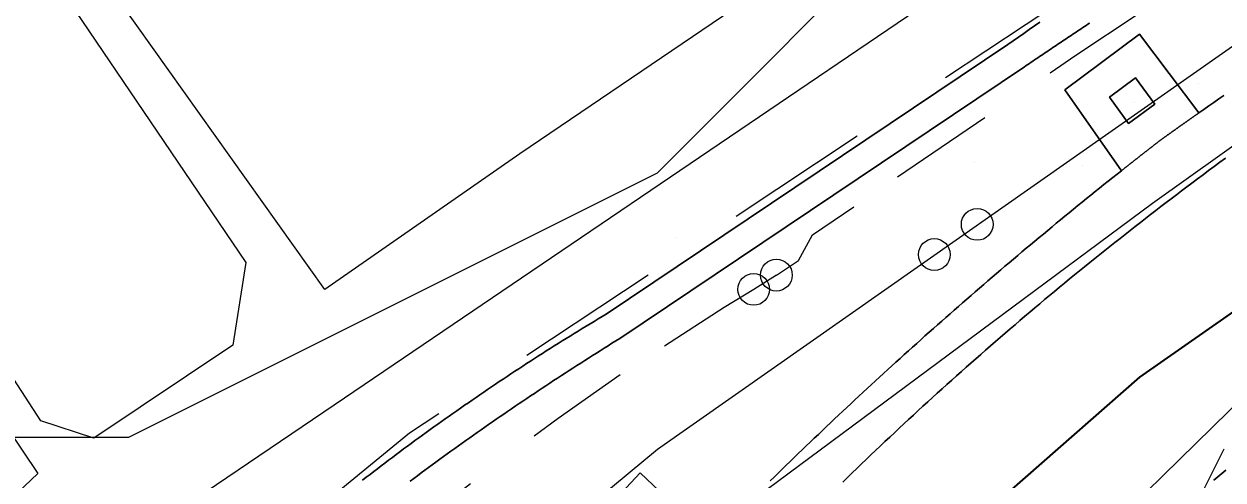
# Model space of a CAD drawing. Header units: metres. Extents: x 0 to 105485, y 0 to 425721.
# Drawn here: x 104805.52 to 104828.21, y 425331.7 to 425340.32 of the extents above; entities that cross this region are included whole.
import ezdxf
from ezdxf.enums import TextEntityAlignment as Align

# ---------------------------------------------------------------- set-up
doc = ezdxf.new("R2010")
doc.units = ezdxf.units.M
doc.header["$MEASUREMENT"] = 0
for name, pattern in [('KG-PERCEEL-SO', [19, 5.5, -4, 5.5, -4]), ('KL-LS-SO', [13, 4, -2, 4, -3]), ('KL-MS-SO', [13, 4, -2, 4, -3]), ('KL-WATER-SO', [9.5, 7, -2.5])]:
    doc.linetypes.add(name, pattern=pattern)
for name, color, linetype, lineweight in [('B-OI-KL-DATA_HULPSTUK-S', 90, 'Continuous', 18), ('B-OI-KL-DATA_MANTELBUIS-G', 90, 'Continuous', 18), ('B-OI-KL-ET_HULPSTUK-S', 10, 'Continuous', 18), ('B-OI-KL-ET_LS-G', 190, 'KL-LS-SO', 18), ('B-OI-KL-ET_MS-G', 130, 'KL-MS-SO', 18), ('B-OI-KL-WATER_TRANSPORTLEIDING-T', 170, 'KL-WATER-SO', 18), ('B-XX-GK-KADEMUUR-G', 150, 'Continuous', 18), ('B-XX-GR-BOOM-G', 90, 'Continuous', 13), ('B-XX-IE-MEUBILAIR-G', 7, 'Continuous', 18), ('B-XX-IE-MEUBILAIR_WATERWEGMEUBILAIR-G', 150, 'Continuous', 18), ('B-XX-KG-GRENS_PERCEEL-G', 150, 'KG-PERCEEL-SO', 18), ('B-XX-KW-KUNSTWERK_STEIGER-G', 170, 'Continuous', 18), ('B-XX-OG-GRENS-G', 7, 'Continuous', 18), ('B-XX-OG-WATER_HAVEN-G', 170, 'Continuous', 18), ('B-XX-VH-GESLOTENVERHARDING-G', 10, 'Continuous', 18), ('B-XX-VH-ONVERHARD_ZAND-G', 210, 'Continuous', 18), ('B-XX-VH-OPENVERHARDING_SIERBESTRATING-G', 90, 'Continuous', 18), ('B-XX-VH-OPENVERHARDING_STRAATBAKSTEEN-G', 90, 'Continuous', 18)]:
    doc.layers.add(name, color=color, linetype=linetype, lineweight=lineweight)
doc.layers.add('GIS-WEGVAKKEN', color=2, linetype='Continuous')

msp = doc.modelspace()

# ---------------------------------------------------------------- linework, layer by layer
at = {"layer": 'B-OI-KL-DATA_HULPSTUK-S'}
for centre in [(104823.56, 425336.53), (104822.75, 425335.96)]:
    msp.add_circle(centre, 0.3, dxfattribs=at)
at = {"layer": 'B-OI-KL-DATA_MANTELBUIS-G', "ltscale": 0.5, "flags": 128}
for points in [[(104799.24, 425314.63), (104804.63, 425319.9), (104805.54, 425320.8), (104806.81, 425322.05), (104826.88, 425336.93), (104833.47, 425341.63), (104860.36, 425356.88), (104879.85, 425367.68), (104886.06, 425371.12), (104886.73, 425371.56), (104887.37, 425372.04), (104887.96, 425372.58), (104888.51, 425373.16), (104889.01, 425373.79), (104889.46, 425374.45), (104889.97, 425375), (104890.45, 425375.52)], [(104812.76, 425301.85), (104815.59, 425308.8), (104822.61, 425326.1), (104823.15, 425327.13), (104823.76, 425328.12), (104824.45, 425329.06), (104825.2, 425329.94), (104828.64, 425333.31), (104829.36, 425333.83), (104831.12, 425334.98), (104840.75, 425340.34), (104852.76, 425346.92), (104881.06, 425362.51), (104882.32, 425363.22), (104895.92, 425373.18)], [(104796.14, 425280.85), (104796.57, 425282.69), (104798.8, 425292.26), (104799.43, 425295.02), (104802.71, 425309.53), (104803.06, 425311.02), (104803.96, 425314.87), (104805.54, 425320.8), (104806.07, 425322.8), (104817.51, 425332.28), (104829.68, 425340.81)]]:
    msp.add_lwpolyline(points, dxfattribs=at)
at = {"layer": 'B-OI-KL-ET_HULPSTUK-S'}
for centre in [(104819.76, 425335.57), (104819.33, 425335.3)]:
    msp.add_circle(centre, 0.3, dxfattribs=at)
at = {"layer": 'B-OI-KL-ET_LS-G', "ltscale": 0.5, "flags": 128}
for points in [[(104819.76, 425335.57), (104820.18, 425335.85), (104820.44, 425336.33), (104825.43, 425339.73), (104827.73, 425341.25), (104830.06, 425342.71), (104832.43, 425344.11), (104834.84, 425345.44), (104834.98, 425345.54), (104835.14, 425345.59), (104835.3, 425345.58), (104835.42, 425345.52), (104835.66, 425345.32), (104835.75, 425345.26), (104835.85, 425345.23), (104835.96, 425345.24), (104836.06, 425345.27), (104836.15, 425345.34), (104836.21, 425345.43), (104836.25, 425345.53), (104836.25, 425345.64), (104836.19, 425346.05), (104836.22, 425346.12), (104836.27, 425346.19), (104836.34, 425346.25), (104836.43, 425346.29), (104844.49, 425350.62), (104864.77, 425361.82), (104865.21, 425361.18)], [(104819.76, 425335.57), (104819.33, 425335.3)], [(104819.33, 425335.3), (104818.77, 425334.96), (104816.85, 425333.72), (104815.63, 425332.86), (104814.47, 425332.01), (104813.33, 425331.13), (104811.22, 425329.46), (104811.14, 425329.35), (104811.1, 425329.21), (104811.11, 425329.07), (104811.16, 425328.94), (104811.72, 425328.19), (104811.08, 425328.43), (104810.76, 425328.79), (104810.44, 425329.16), (104810.36, 425329.22), (104810.26, 425329.23), (104810.15, 425329.19), (104810.07, 425329.12), (104804.52, 425324.35), (104800.8, 425320.71), (104799.71, 425321.67)]]:
    msp.add_lwpolyline(points, dxfattribs=at)
at = {"layer": 'B-OI-KL-ET_MS-G', "ltscale": 0.5, "flags": 128}
msp.add_lwpolyline([(104816.85, 425306.72), (104818.59, 425311.04), (104820.37, 425315.34), (104822.19, 425319.63), (104824.04, 425323.9), (104828.98, 425333.78)], dxfattribs=at)
at = {"layer": 'B-XX-GK-KADEMUUR-G', "ltscale": 0.5}
for points in [[(104824.746, 425340.352), (104824.644, 425340.282), (104824.543, 425340.212), (104824.442, 425340.141), (104824.342, 425340.071), (104824.241, 425340.001), (104824.14, 425339.93), (104824.14, 425339.93), (104816.536, 425334.833), (104816.536, 425334.833), (104816.46, 425334.788), (104816.384, 425334.742), (104816.308, 425334.696), (104816.232, 425334.651), (104816.157, 425334.605), (104816.081, 425334.559), (104816.006, 425334.512), (104815.93, 425334.466), (104815.855, 425334.419), (104815.78, 425334.373), (104815.705, 425334.326), (104815.629, 425334.279), (104815.554, 425334.232), (104815.48, 425334.185), (104815.405, 425334.137), (104815.33, 425334.09), (104815.256, 425334.042), (104815.181, 425333.994), (104815.107, 425333.946), (104815.032, 425333.898), (104814.958, 425333.85), (104814.884, 425333.801), (104814.81, 425333.753), (104814.736, 425333.704), (104814.662, 425333.655), (104814.588, 425333.606), (104814.515, 425333.557), (104814.441, 425333.508), (104814.368, 425333.458), (104814.294, 425333.409), (104814.221, 425333.359), (104814.148, 425333.309), (104814.075, 425333.259), (104814.002, 425333.209), (104813.929, 425333.159), (104813.856, 425333.109), (104813.783, 425333.058), (104813.711, 425333.007), (104813.638, 425332.957), (104813.566, 425332.906), (104813.493, 425332.855), (104813.421, 425332.803), (104813.349, 425332.752), (104813.277, 425332.701), (104813.205, 425332.649), (104813.133, 425332.597), (104813.062, 425332.545), (104812.99, 425332.493), (104812.918, 425332.441), (104812.847, 425332.389), (104812.776, 425332.336), (104812.704, 425332.284), (104812.633, 425332.231), (104812.562, 425332.178), (104812.491, 425332.125), (104812.421, 425332.072), (104812.35, 425332.018), (104812.279, 425331.965), (104812.209, 425331.911), (104812.138, 425331.858), (104812.068, 425331.804), (104811.998, 425331.75), (104811.928, 425331.696)], [(104812.825, 425331.674), (104812.895, 425331.726), (104812.965, 425331.778), (104813.035, 425331.83), (104813.106, 425331.882), (104813.176, 425331.933), (104813.247, 425331.985), (104813.317, 425332.036), (104813.388, 425332.088), (104813.458, 425332.139), (104813.529, 425332.19), (104813.6, 425332.241), (104813.671, 425332.292), (104813.742, 425332.343), (104813.813, 425332.394), (104813.884, 425332.444), (104813.956, 425332.495), (104814.027, 425332.545), (104814.099, 425332.595), (104814.17, 425332.646), (104814.242, 425332.696), (104814.313, 425332.746), (104814.385, 425332.795), (104814.457, 425332.845), (104814.529, 425332.895), (104814.601, 425332.944), (104814.673, 425332.993), (104814.745, 425333.043), (104814.817, 425333.092), (104814.89, 425333.141), (104814.962, 425333.189), (104815.035, 425333.238), (104815.107, 425333.287), (104815.18, 425333.335), (104815.252, 425333.384), (104815.325, 425333.432), (104815.398, 425333.48), (104815.471, 425333.528), (104815.544, 425333.576), (104815.617, 425333.624), (104815.69, 425333.672), (104815.764, 425333.719), (104815.837, 425333.767), (104815.91, 425333.814), (104815.984, 425333.861), (104816.057, 425333.908), (104816.131, 425333.955), (104816.205, 425334.002), (104816.278, 425334.049), (104816.352, 425334.096), (104816.426, 425334.142), (104816.5, 425334.189), (104816.574, 425334.235), (104816.648, 425334.281), (104816.723, 425334.327), (104816.797, 425334.373), (104816.797, 425334.373), (104824.456, 425339.51), (104824.456, 425339.51), (104824.487, 425339.531), (104824.519, 425339.553), (104824.55, 425339.574), (104824.582, 425339.595), (104824.613, 425339.617), (104824.644, 425339.638), (104824.676, 425339.659), (104824.707, 425339.681), (104824.739, 425339.702), (104824.77, 425339.723), (104824.802, 425339.744), (104824.833, 425339.766), (104824.865, 425339.787), (104824.896, 425339.808), (104824.928, 425339.829), (104824.959, 425339.85), (104824.991, 425339.872), (104825.022, 425339.893), (104825.054, 425339.914), (104825.085, 425339.935), (104825.117, 425339.956), (104825.148, 425339.977), (104825.18, 425339.999), (104825.211, 425340.02), (104825.243, 425340.041), (104825.274, 425340.062), (104825.306, 425340.083), (104825.337, 425340.104), (104825.369, 425340.125), (104825.401, 425340.146), (104825.432, 425340.167), (104825.464, 425340.188), (104825.495, 425340.209), (104825.527, 425340.23), (104825.559, 425340.251), (104825.59, 425340.272), (104825.622, 425340.293), (104825.654, 425340.314), (104825.685, 425340.335)]]:
    msp.add_lwpolyline(points, dxfattribs=at)
at = {"layer": 'B-XX-GR-BOOM-G', "color": 0, "true_color": 0x604a38}
msp.add_polyline3d([(104826.534, 425338.832, 2.735), (104826.534, 425338.832, 5.535)], dxfattribs=at)
at = {"layer": 'B-XX-IE-MEUBILAIR-G', "color": 0, "true_color": 0x604a38}
for points in [[(104827.757, 425339.2, 2.73), (104827.757, 425339.2, 5.73)], [(104823.514, 425337.707, 2.739), (104823.514, 425337.707, 4.239)], [(104825.545, 425337.641, 2.74), (104825.545, 425337.641, 5.74)], [(104821.894, 425335.432, 2.774), (104821.894, 425335.432, 5.774)]]:
    msp.add_polyline3d(points, dxfattribs=at)
at = {"layer": 'B-XX-IE-MEUBILAIR_WATERWEGMEUBILAIR-G', "color": 0, "true_color": 0x604a38}
msp.add_polyline3d([(104817.848, 425336.273, 2.743), (104817.848, 425336.273, 4.243)], dxfattribs=at)
at = {"layer": 'B-XX-KG-GRENS_PERCEEL-G', "ltscale": 0.5, "flags": 128}
msp.add_lwpolyline([(104800.173, 425322.245), (104812.813, 425332.586), (104829.721, 425343.786), (104866.88, 425363.631), (104886.387, 425374.096), (104910.596, 425401.24)], dxfattribs=at)
at = {"layer": 'B-XX-KW-KUNSTWERK_STEIGER-G', "ltscale": 0.5}
for points in [[(104825.259, 425344.879), (104814.903, 425337.865), (104811.21, 425335.3), (104807.059, 425341.126)], [(104806.363, 425340.754), (104809.716, 425335.807), (104809.473, 425334.248), (104806.843, 425332.491), (104805.84, 425332.814), (104803.056, 425337.095), (104802.549, 425336.614), (104805.778, 425331.817), (104803.509, 425329.67), (104801.788, 425329.729), (104796.224, 425335.768), (104795.619, 425336.142), (104795.297, 425335.876), (104795.65, 425335.127), (104801.965, 425328.207), (104798.753, 425325.166), (104800.337, 425323.388), (104804.234, 425327.005), (104806.688, 425329.346), (104806.33, 425329.694), (104811.39, 425333.121), (104826.357, 425343.258)]]:
    msp.add_lwpolyline(points, dxfattribs=at)
at = {"layer": 'B-XX-OG-GRENS-G'}
msp.add_polyline3d([(104887.5, 425427.5, 1.567), (104892.5, 425417.5, 1.162), (104897.5, 425412.5, 1.317), (104902.5, 425407.5, 0.997), (104902.5, 425397.5, 2.066), (104897.5, 425392.5, 1.45), (104887.5, 425382.5, 2.342), (104877.5, 425372.5, 2.399), (104872.5, 425372.5, 2.411), (104867.5, 425367.5, 2.396), (104857.5, 425362.5, 2.473), (104847.5, 425357.5, 2.528), (104837.5, 425352.5, 2.596), (104832.5, 425347.5, 2.651), (104822.5, 425342.5, 2.668), (104817.5, 425337.5, 2.711), (104807.5, 425332.5, 2.715), (104792.5, 425332.5, 2.764)], dxfattribs=at)
at = {"layer": 'B-XX-OG-WATER_HAVEN-G', "ltscale": 0.5}
msp.add_lwpolyline([(104811.928, 425331.696), (104811.998, 425331.75), (104812.068, 425331.804), (104812.138, 425331.858), (104812.209, 425331.911), (104812.279, 425331.965), (104812.35, 425332.018), (104812.421, 425332.072), (104812.491, 425332.125), (104812.562, 425332.178), (104812.633, 425332.231), (104812.704, 425332.284), (104812.776, 425332.336), (104812.847, 425332.389), (104812.918, 425332.441), (104812.99, 425332.493), (104813.062, 425332.545), (104813.133, 425332.597), (104813.205, 425332.649), (104813.277, 425332.701), (104813.349, 425332.752), (104813.421, 425332.803), (104813.493, 425332.855), (104813.566, 425332.906), (104813.638, 425332.957), (104813.711, 425333.007), (104813.783, 425333.058), (104813.856, 425333.109), (104813.929, 425333.159), (104814.002, 425333.209), (104814.075, 425333.259), (104814.148, 425333.309), (104814.221, 425333.359), (104814.294, 425333.409), (104814.368, 425333.458), (104814.441, 425333.508), (104814.515, 425333.557), (104814.588, 425333.606), (104814.662, 425333.655), (104814.736, 425333.704), (104814.81, 425333.753), (104814.884, 425333.801), (104814.958, 425333.85), (104815.032, 425333.898), (104815.107, 425333.946), (104815.181, 425333.994), (104815.256, 425334.042), (104815.33, 425334.09), (104815.405, 425334.137), (104815.48, 425334.185), (104815.554, 425334.232), (104815.629, 425334.279), (104815.705, 425334.326), (104815.78, 425334.373), (104815.855, 425334.419), (104815.93, 425334.466), (104816.006, 425334.512), (104816.081, 425334.559), (104816.157, 425334.605), (104816.232, 425334.651), (104816.308, 425334.696), (104816.384, 425334.742), (104816.46, 425334.788), (104816.536, 425334.833), (104816.536, 425334.833), (104824.14, 425339.93), (104824.14, 425339.93), (104824.241, 425340.001), (104824.342, 425340.071), (104824.442, 425340.141), (104824.543, 425340.212), (104824.644, 425340.282), (104824.746, 425340.352)], dxfattribs=at)
at = {"layer": 'B-XX-VH-GESLOTENVERHARDING-G', "ltscale": 0.5}
for points in [[(104826.29, 425337.545), (104826.297, 425337.551), (104826.305, 425337.557), (104826.312, 425337.563), (104826.32, 425337.568), (104826.327, 425337.574), (104826.334, 425337.58), (104826.342, 425337.586), (104826.349, 425337.592), (104826.356, 425337.598), (104826.364, 425337.603), (104826.371, 425337.609), (104826.379, 425337.615), (104826.386, 425337.621), (104826.393, 425337.627), (104826.401, 425337.632), (104826.408, 425337.638), (104826.416, 425337.644), (104826.423, 425337.65), (104826.43, 425337.656), (104826.438, 425337.662), (104826.445, 425337.667), (104826.453, 425337.673), (104826.46, 425337.679), (104826.467, 425337.685), (104826.475, 425337.691), (104826.482, 425337.696), (104826.49, 425337.702), (104826.497, 425337.708), (104826.504, 425337.714), (104826.512, 425337.72), (104826.519, 425337.726), (104826.527, 425337.731), (104826.534, 425337.737), (104826.541, 425337.743), (104826.549, 425337.749), (104826.556, 425337.755), (104826.564, 425337.76), (104826.571, 425337.766), (104826.578, 425337.772), (104826.586, 425337.778), (104826.593, 425337.784), (104826.601, 425337.789), (104826.608, 425337.795), (104826.615, 425337.801), (104826.623, 425337.807), (104826.63, 425337.813), (104826.638, 425337.818), (104826.645, 425337.824), (104826.653, 425337.83), (104826.66, 425337.836), (104826.667, 425337.842), (104826.675, 425337.847), (104826.682, 425337.853), (104826.69, 425337.859), (104826.697, 425337.865), (104826.704, 425337.871), (104826.712, 425337.876), (104826.719, 425337.882), (104826.727, 425337.888), (104826.734, 425337.894), (104826.742, 425337.9), (104826.749, 425337.905), (104826.756, 425337.911), (104826.764, 425337.917), (104826.771, 425337.923), (104826.779, 425337.929), (104826.786, 425337.934), (104826.794, 425337.94), (104826.801, 425337.946), (104826.808, 425337.952), (104826.816, 425337.957), (104826.823, 425337.963), (104826.831, 425337.969), (104826.838, 425337.975), (104826.846, 425337.981), (104826.853, 425337.986), (104826.86, 425337.992), (104826.868, 425337.998), (104826.875, 425338.004), (104826.883, 425338.009), (104826.89, 425338.015), (104826.898, 425338.021), (104826.905, 425338.027), (104826.912, 425338.033), (104826.92, 425338.038), (104826.927, 425338.044), (104826.935, 425338.05), (104826.942, 425338.056), (104826.95, 425338.061), (104826.957, 425338.067), (104826.964, 425338.073), (104826.972, 425338.079), (104826.979, 425338.084), (104826.987, 425338.09), (104826.994, 425338.096), (104827.002, 425338.102), (104827.009, 425338.107), (104827.017, 425338.113), (104827.024, 425338.119), (104827.024, 425338.119), (104827.031, 425338.124), (104827.039, 425338.13), (104827.046, 425338.135), (104827.054, 425338.14), (104827.061, 425338.145), (104827.068, 425338.151), (104827.076, 425338.156), (104827.083, 425338.161), (104827.09, 425338.167), (104827.098, 425338.172), (104827.105, 425338.177), (104827.113, 425338.183), (104827.12, 425338.188), (104827.127, 425338.193), (104827.135, 425338.198), (104827.142, 425338.204), (104827.15, 425338.209), (104827.157, 425338.214), (104827.164, 425338.22), (104827.172, 425338.225), (104827.179, 425338.23), (104827.187, 425338.235), (104827.194, 425338.241), (104827.201, 425338.246), (104827.209, 425338.251), (104827.216, 425338.256), (104827.224, 425338.262), (104827.231, 425338.267), (104827.238, 425338.272), (104827.246, 425338.278), (104827.253, 425338.283), (104827.261, 425338.288), (104827.268, 425338.293), (104827.275, 425338.299), (104827.283, 425338.304), (104827.29, 425338.309), (104827.298, 425338.314), (104827.305, 425338.32), (104827.312, 425338.325), (104827.32, 425338.33), (104827.327, 425338.335), (104827.335, 425338.341), (104827.342, 425338.346), (104827.349, 425338.351), (104827.357, 425338.356), (104827.364, 425338.362), (104827.372, 425338.367), (104827.379, 425338.372), (104827.386, 425338.378), (104827.394, 425338.383), (104827.401, 425338.388), (104827.409, 425338.393), (104827.416, 425338.399), (104827.424, 425338.404), (104827.431, 425338.409), (104827.438, 425338.414), (104827.446, 425338.42), (104827.453, 425338.425), (104827.461, 425338.43), (104827.468, 425338.435), (104827.476, 425338.44), (104827.483, 425338.446), (104827.49, 425338.451), (104827.498, 425338.456), (104827.505, 425338.461), (104827.513, 425338.467), (104827.52, 425338.472), (104827.527, 425338.477), (104827.535, 425338.482), (104827.542, 425338.488), (104827.55, 425338.493), (104827.557, 425338.498), (104827.565, 425338.503), (104827.572, 425338.509), (104827.579, 425338.514), (104827.587, 425338.519), (104827.594, 425338.524), (104827.602, 425338.529), (104827.609, 425338.535), (104827.617, 425338.54), (104827.624, 425338.545), (104827.632, 425338.55), (104827.639, 425338.556), (104827.646, 425338.561), (104827.654, 425338.566), (104827.661, 425338.571), (104827.669, 425338.576), (104827.676, 425338.582), (104827.684, 425338.587), (104827.691, 425338.592), (104827.698, 425338.597), (104827.706, 425338.603), (104827.713, 425338.608), (104827.721, 425338.613), (104827.728, 425338.618), (104827.736, 425338.623), (104827.743, 425338.629), (104827.751, 425338.634), (104827.758, 425338.639), (104827.758, 425338.639), (104826.634, 425340.127), (104825.22, 425339.076)], [(104826.922, 425338.801), (104826.427, 425338.438), (104826.066, 425338.933), (104826.557, 425339.298)]]:
    msp.add_lwpolyline(points, close=True, dxfattribs=at)
msp.add_lwpolyline([(104818.524, 425330.559), (104817.184, 425331.833), (104815.935, 425330.498)], dxfattribs=at)
at = {"layer": 'B-XX-VH-ONVERHARD_ZAND-G', "ltscale": 0.5}
msp.add_lwpolyline([(104826.922, 425338.801), (104826.557, 425339.298), (104826.066, 425338.933), (104826.427, 425338.438)], close=True, dxfattribs=at)
at = {"layer": 'B-XX-VH-OPENVERHARDING_SIERBESTRATING-G', "ltscale": 0.5}
for points in [[(104828.26, 425337.782), (104828.154, 425337.704), (104828.047, 425337.625), (104827.941, 425337.547), (104827.835, 425337.468), (104827.73, 425337.389), (104827.624, 425337.31), (104827.624, 425337.31), (104827.526, 425337.237), (104827.428, 425337.163), (104827.33, 425337.089), (104827.233, 425337.015), (104827.135, 425336.941), (104827.038, 425336.867), (104826.941, 425336.792), (104826.843, 425336.717), (104826.746, 425336.643), (104826.65, 425336.567), (104826.553, 425336.492), (104826.456, 425336.417), (104826.36, 425336.341), (104826.264, 425336.265), (104826.168, 425336.189), (104826.072, 425336.113), (104825.976, 425336.037), (104825.88, 425335.961), (104825.785, 425335.884), (104825.689, 425335.807), (104825.594, 425335.73), (104825.499, 425335.653), (104825.404, 425335.575), (104825.309, 425335.498), (104825.214, 425335.42), (104825.12, 425335.342), (104825.026, 425335.264), (104824.931, 425335.186), (104824.837, 425335.108), (104824.743, 425335.029), (104824.649, 425334.95), (104824.556, 425334.871), (104824.462, 425334.792), (104824.369, 425334.713), (104824.276, 425334.633), (104824.183, 425334.554), (104824.09, 425334.474), (104823.997, 425334.394), (104823.904, 425334.314), (104823.812, 425334.233), (104823.719, 425334.153), (104823.627, 425334.072), (104823.535, 425333.991), (104823.443, 425333.91), (104823.352, 425333.829), (104823.26, 425333.748), (104823.169, 425333.666), (104823.077, 425333.585), (104822.986, 425333.503), (104822.895, 425333.421), (104822.804, 425333.338), (104822.714, 425333.256), (104822.623, 425333.174), (104822.533, 425333.091), (104822.443, 425333.008), (104822.353, 425332.925), (104822.263, 425332.842), (104822.173, 425332.758), (104822.083, 425332.675), (104821.994, 425332.591), (104821.905, 425332.507), (104821.815, 425332.423), (104821.726, 425332.339), (104821.638, 425332.255), (104821.549, 425332.17), (104821.46, 425332.085), (104821.372, 425332), (104821.284, 425331.915), (104821.196, 425331.83), (104821.108, 425331.745), (104821.02, 425331.659)], [(104828.04, 425331.696), (104828.116, 425331.758), (104828.192, 425331.82), (104828.268, 425331.881)]]:
    msp.add_lwpolyline(points, dxfattribs=at)
at = {"layer": 'B-XX-VH-OPENVERHARDING_STRAATBAKSTEEN-G', "ltscale": 0.5}
for points in [[(104825.685, 425340.335), (104825.654, 425340.314), (104825.622, 425340.293), (104825.59, 425340.272), (104825.559, 425340.251), (104825.527, 425340.23), (104825.495, 425340.209), (104825.464, 425340.188), (104825.432, 425340.167), (104825.401, 425340.146), (104825.369, 425340.125), (104825.337, 425340.104), (104825.306, 425340.083), (104825.274, 425340.062), (104825.243, 425340.041), (104825.211, 425340.02), (104825.18, 425339.999), (104825.148, 425339.977), (104825.117, 425339.956), (104825.085, 425339.935), (104825.054, 425339.914), (104825.022, 425339.893), (104824.991, 425339.872), (104824.959, 425339.85), (104824.928, 425339.829), (104824.896, 425339.808), (104824.865, 425339.787), (104824.833, 425339.766), (104824.802, 425339.744), (104824.77, 425339.723), (104824.739, 425339.702), (104824.707, 425339.681), (104824.676, 425339.659), (104824.644, 425339.638), (104824.613, 425339.617), (104824.582, 425339.595), (104824.55, 425339.574), (104824.519, 425339.553), (104824.487, 425339.531), (104824.456, 425339.51), (104824.456, 425339.51), (104816.797, 425334.373), (104816.797, 425334.373), (104816.723, 425334.327), (104816.648, 425334.281), (104816.574, 425334.235), (104816.5, 425334.189), (104816.426, 425334.142), (104816.352, 425334.096), (104816.278, 425334.049), (104816.205, 425334.002), (104816.131, 425333.955), (104816.057, 425333.908), (104815.984, 425333.861), (104815.91, 425333.814), (104815.837, 425333.767), (104815.764, 425333.719), (104815.69, 425333.672), (104815.617, 425333.624), (104815.544, 425333.576), (104815.471, 425333.528), (104815.398, 425333.48), (104815.325, 425333.432), (104815.252, 425333.384), (104815.18, 425333.335), (104815.107, 425333.287), (104815.035, 425333.238), (104814.962, 425333.189), (104814.89, 425333.141), (104814.817, 425333.092), (104814.745, 425333.043), (104814.673, 425332.993), (104814.601, 425332.944), (104814.529, 425332.895), (104814.457, 425332.845), (104814.385, 425332.795), (104814.313, 425332.746), (104814.242, 425332.696), (104814.17, 425332.646), (104814.099, 425332.595), (104814.027, 425332.545), (104813.956, 425332.495), (104813.884, 425332.444), (104813.813, 425332.394), (104813.742, 425332.343), (104813.671, 425332.292), (104813.6, 425332.241), (104813.529, 425332.19), (104813.458, 425332.139), (104813.388, 425332.088), (104813.317, 425332.036), (104813.247, 425331.985), (104813.176, 425331.933), (104813.106, 425331.882), (104813.035, 425331.83), (104812.965, 425331.778), (104812.895, 425331.726), (104812.825, 425331.674)], [(104819.643, 425331.679), (104819.719, 425331.753), (104819.794, 425331.827), (104819.87, 425331.901), (104819.945, 425331.975), (104820.021, 425332.048), (104820.097, 425332.122), (104820.173, 425332.195), (104820.249, 425332.268), (104820.325, 425332.341), (104820.401, 425332.415), (104820.477, 425332.487), (104820.554, 425332.56), (104820.63, 425332.633), (104820.707, 425332.706), (104820.784, 425332.778), (104820.86, 425332.851), (104820.937, 425332.923), (104821.014, 425332.996), (104821.091, 425333.068), (104821.168, 425333.14), (104821.246, 425333.212), (104821.323, 425333.284), (104821.4, 425333.356), (104821.478, 425333.427), (104821.555, 425333.499), (104821.633, 425333.57), (104821.711, 425333.642), (104821.789, 425333.713), (104821.867, 425333.784), (104821.945, 425333.855), (104822.023, 425333.926), (104822.101, 425333.997), (104822.179, 425334.068), (104822.258, 425334.139), (104822.336, 425334.209), (104822.415, 425334.28), (104822.494, 425334.35), (104822.572, 425334.421), (104822.651, 425334.491), (104822.73, 425334.561), (104822.809, 425334.631), (104822.888, 425334.701), (104822.968, 425334.771), (104823.047, 425334.84), (104823.126, 425334.91), (104823.206, 425334.98), (104823.285, 425335.049), (104823.365, 425335.118), (104823.445, 425335.188), (104823.524, 425335.257), (104823.604, 425335.326), (104823.684, 425335.395), (104823.764, 425335.463), (104823.845, 425335.532), (104823.925, 425335.601), (104824.005, 425335.669), (104824.086, 425335.737), (104824.166, 425335.806), (104824.247, 425335.874), (104824.328, 425335.942), (104824.408, 425336.01), (104824.489, 425336.078), (104824.57, 425336.146), (104824.651, 425336.213), (104824.732, 425336.281), (104824.814, 425336.348), (104824.895, 425336.416), (104824.976, 425336.483), (104825.058, 425336.55), (104825.139, 425336.617), (104825.221, 425336.684), (104825.303, 425336.751), (104825.384, 425336.818), (104825.466, 425336.884), (104825.548, 425336.951), (104825.63, 425337.017), (104825.713, 425337.084), (104825.795, 425337.15), (104825.877, 425337.216), (104825.96, 425337.282), (104826.042, 425337.348), (104826.125, 425337.414), (104826.207, 425337.479), (104826.29, 425337.545), (104826.29, 425337.545), (104825.22, 425339.076), (104826.634, 425340.127), (104827.758, 425338.639), (104827.758, 425338.639), (104827.852, 425338.705), (104827.946, 425338.771), (104828.041, 425338.837), (104828.135, 425338.903), (104828.23, 425338.968)], [(104828.23, 425338.968), (104828.135, 425338.903), (104828.041, 425338.837), (104827.946, 425338.771), (104827.852, 425338.705), (104827.758, 425338.639), (104827.758, 425338.639), (104827.751, 425338.634), (104827.743, 425338.629), (104827.736, 425338.623), (104827.728, 425338.618), (104827.721, 425338.613), (104827.713, 425338.608), (104827.706, 425338.603), (104827.698, 425338.597), (104827.691, 425338.592), (104827.684, 425338.587), (104827.676, 425338.582), (104827.669, 425338.576), (104827.661, 425338.571), (104827.654, 425338.566), (104827.646, 425338.561), (104827.639, 425338.556), (104827.632, 425338.55), (104827.624, 425338.545), (104827.617, 425338.54), (104827.609, 425338.535), (104827.602, 425338.529), (104827.594, 425338.524), (104827.587, 425338.519), (104827.579, 425338.514), (104827.572, 425338.509), (104827.565, 425338.503), (104827.557, 425338.498), (104827.55, 425338.493), (104827.542, 425338.488), (104827.535, 425338.482), (104827.527, 425338.477), (104827.52, 425338.472), (104827.513, 425338.467), (104827.505, 425338.461), (104827.498, 425338.456), (104827.49, 425338.451), (104827.483, 425338.446), (104827.476, 425338.44), (104827.468, 425338.435), (104827.461, 425338.43), (104827.453, 425338.425), (104827.446, 425338.42), (104827.438, 425338.414), (104827.431, 425338.409), (104827.424, 425338.404), (104827.416, 425338.399), (104827.409, 425338.393), (104827.401, 425338.388), (104827.394, 425338.383), (104827.386, 425338.378), (104827.379, 425338.372), (104827.372, 425338.367), (104827.364, 425338.362), (104827.357, 425338.356), (104827.349, 425338.351), (104827.342, 425338.346), (104827.335, 425338.341), (104827.327, 425338.335), (104827.32, 425338.33), (104827.312, 425338.325), (104827.305, 425338.32), (104827.298, 425338.314), (104827.29, 425338.309), (104827.283, 425338.304), (104827.275, 425338.299), (104827.268, 425338.293), (104827.261, 425338.288), (104827.253, 425338.283), (104827.246, 425338.278), (104827.238, 425338.272), (104827.231, 425338.267), (104827.224, 425338.262), (104827.216, 425338.256), (104827.209, 425338.251), (104827.201, 425338.246), (104827.194, 425338.241), (104827.187, 425338.235), (104827.179, 425338.23), (104827.172, 425338.225), (104827.164, 425338.22), (104827.157, 425338.214), (104827.15, 425338.209), (104827.142, 425338.204), (104827.135, 425338.198), (104827.127, 425338.193), (104827.12, 425338.188), (104827.113, 425338.183), (104827.105, 425338.177), (104827.098, 425338.172), (104827.09, 425338.167), (104827.083, 425338.161), (104827.076, 425338.156), (104827.068, 425338.151), (104827.061, 425338.145), (104827.054, 425338.14), (104827.046, 425338.135), (104827.039, 425338.13), (104827.031, 425338.124), (104827.024, 425338.119), (104827.024, 425338.119), (104827.017, 425338.113), (104827.009, 425338.107), (104827.002, 425338.102), (104826.994, 425338.096), (104826.987, 425338.09), (104826.979, 425338.084), (104826.972, 425338.079), (104826.964, 425338.073), (104826.957, 425338.067), (104826.95, 425338.061), (104826.942, 425338.056), (104826.935, 425338.05), (104826.927, 425338.044), (104826.92, 425338.038), (104826.912, 425338.033), (104826.905, 425338.027), (104826.898, 425338.021), (104826.89, 425338.015), (104826.883, 425338.009), (104826.875, 425338.004), (104826.868, 425337.998), (104826.86, 425337.992), (104826.853, 425337.986), (104826.846, 425337.981), (104826.838, 425337.975), (104826.831, 425337.969), (104826.823, 425337.963), (104826.816, 425337.957), (104826.808, 425337.952), (104826.801, 425337.946), (104826.794, 425337.94), (104826.786, 425337.934), (104826.779, 425337.929), (104826.771, 425337.923), (104826.764, 425337.917), (104826.756, 425337.911), (104826.749, 425337.905), (104826.742, 425337.9), (104826.734, 425337.894), (104826.727, 425337.888), (104826.719, 425337.882), (104826.712, 425337.876), (104826.704, 425337.871), (104826.697, 425337.865), (104826.69, 425337.859), (104826.682, 425337.853), (104826.675, 425337.847), (104826.667, 425337.842), (104826.66, 425337.836), (104826.653, 425337.83), (104826.645, 425337.824), (104826.638, 425337.818), (104826.63, 425337.813), (104826.623, 425337.807), (104826.615, 425337.801), (104826.608, 425337.795), (104826.601, 425337.789), (104826.593, 425337.784), (104826.586, 425337.778), (104826.578, 425337.772), (104826.571, 425337.766), (104826.564, 425337.76), (104826.556, 425337.755), (104826.549, 425337.749), (104826.541, 425337.743), (104826.534, 425337.737), (104826.527, 425337.731), (104826.519, 425337.726), (104826.512, 425337.72), (104826.504, 425337.714), (104826.497, 425337.708), (104826.49, 425337.702), (104826.482, 425337.696), (104826.475, 425337.691), (104826.467, 425337.685), (104826.46, 425337.679), (104826.453, 425337.673), (104826.445, 425337.667), (104826.438, 425337.662), (104826.43, 425337.656), (104826.423, 425337.65), (104826.416, 425337.644), (104826.408, 425337.638), (104826.401, 425337.632), (104826.393, 425337.627), (104826.386, 425337.621), (104826.379, 425337.615), (104826.371, 425337.609), (104826.364, 425337.603), (104826.356, 425337.598), (104826.349, 425337.592), (104826.342, 425337.586), (104826.334, 425337.58), (104826.327, 425337.574), (104826.32, 425337.568), (104826.312, 425337.563), (104826.305, 425337.557), (104826.297, 425337.551), (104826.29, 425337.545), (104826.29, 425337.545), (104826.207, 425337.479), (104826.125, 425337.414), (104826.042, 425337.348), (104825.96, 425337.282), (104825.877, 425337.216), (104825.795, 425337.15), (104825.713, 425337.084), (104825.63, 425337.017), (104825.548, 425336.951), (104825.466, 425336.884), (104825.384, 425336.818), (104825.303, 425336.751), (104825.221, 425336.684), (104825.139, 425336.617), (104825.058, 425336.55), (104824.976, 425336.483), (104824.895, 425336.416), (104824.814, 425336.348), (104824.732, 425336.281), (104824.651, 425336.213), (104824.57, 425336.146), (104824.489, 425336.078), (104824.408, 425336.01), (104824.328, 425335.942), (104824.247, 425335.874), (104824.166, 425335.806), (104824.086, 425335.737), (104824.005, 425335.669), (104823.925, 425335.601), (104823.845, 425335.532), (104823.764, 425335.463), (104823.684, 425335.395), (104823.604, 425335.326), (104823.524, 425335.257), (104823.445, 425335.188), (104823.365, 425335.118), (104823.285, 425335.049), (104823.206, 425334.98), (104823.126, 425334.91), (104823.047, 425334.84), (104822.968, 425334.771), (104822.888, 425334.701), (104822.809, 425334.631), (104822.73, 425334.561), (104822.651, 425334.491), (104822.572, 425334.421), (104822.494, 425334.35), (104822.415, 425334.28), (104822.336, 425334.209), (104822.258, 425334.139), (104822.179, 425334.068), (104822.101, 425333.997), (104822.023, 425333.926), (104821.945, 425333.855), (104821.867, 425333.784), (104821.789, 425333.713), (104821.711, 425333.642), (104821.633, 425333.57), (104821.555, 425333.499), (104821.478, 425333.427), (104821.4, 425333.356), (104821.323, 425333.284), (104821.246, 425333.212), (104821.168, 425333.14), (104821.091, 425333.068), (104821.014, 425332.996), (104820.937, 425332.923), (104820.86, 425332.851), (104820.784, 425332.778), (104820.707, 425332.706), (104820.63, 425332.633), (104820.554, 425332.56), (104820.477, 425332.487), (104820.401, 425332.415), (104820.325, 425332.341), (104820.249, 425332.268), (104820.173, 425332.195), (104820.097, 425332.122), (104820.021, 425332.048), (104819.945, 425331.975), (104819.87, 425331.901), (104819.794, 425331.827), (104819.719, 425331.753), (104819.643, 425331.679)], [(104821.02, 425331.659), (104821.108, 425331.745), (104821.196, 425331.83), (104821.284, 425331.915), (104821.372, 425332), (104821.46, 425332.085), (104821.549, 425332.17), (104821.638, 425332.255), (104821.726, 425332.339), (104821.815, 425332.423), (104821.905, 425332.507), (104821.994, 425332.591), (104822.083, 425332.675), (104822.173, 425332.758), (104822.263, 425332.842), (104822.353, 425332.925), (104822.443, 425333.008), (104822.533, 425333.091), (104822.623, 425333.174), (104822.714, 425333.256), (104822.804, 425333.338), (104822.895, 425333.421), (104822.986, 425333.503), (104823.077, 425333.585), (104823.169, 425333.666), (104823.26, 425333.748), (104823.352, 425333.829), (104823.443, 425333.91), (104823.535, 425333.991), (104823.627, 425334.072), (104823.719, 425334.153), (104823.812, 425334.233), (104823.904, 425334.314), (104823.997, 425334.394), (104824.09, 425334.474), (104824.183, 425334.554), (104824.276, 425334.633), (104824.369, 425334.713), (104824.462, 425334.792), (104824.556, 425334.871), (104824.649, 425334.95), (104824.743, 425335.029), (104824.837, 425335.108), (104824.931, 425335.186), (104825.026, 425335.264), (104825.12, 425335.342), (104825.214, 425335.42), (104825.309, 425335.498), (104825.404, 425335.575), (104825.499, 425335.653), (104825.594, 425335.73), (104825.689, 425335.807), (104825.785, 425335.884), (104825.88, 425335.961), (104825.976, 425336.037), (104826.072, 425336.113), (104826.168, 425336.189), (104826.264, 425336.265), (104826.36, 425336.341), (104826.456, 425336.417), (104826.553, 425336.492), (104826.65, 425336.567), (104826.746, 425336.643), (104826.843, 425336.717), (104826.941, 425336.792), (104827.038, 425336.867), (104827.135, 425336.941), (104827.233, 425337.015), (104827.33, 425337.089), (104827.428, 425337.163), (104827.526, 425337.237), (104827.624, 425337.31), (104827.624, 425337.31), (104827.73, 425337.389), (104827.835, 425337.468), (104827.941, 425337.547), (104828.047, 425337.625), (104828.154, 425337.704), (104828.26, 425337.782)], [(104815.935, 425330.498), (104817.184, 425331.833), (104818.524, 425330.559)], [(104828.268, 425331.881), (104828.192, 425331.82), (104828.116, 425331.758), (104828.04, 425331.696)]]:
    msp.add_lwpolyline(points, dxfattribs=at)
at = {"layer": 'GIS-WEGVAKKEN'}
msp.add_lwpolyline([(104814.218, 425323.908), (104821.95, 425329.53), (104826.64, 425333.64), (104830.53, 425336.36), (104837.17, 425340.62), (104841.27, 425343.01), (104849.61, 425347.59), (104883.14, 425365.58), (104891.76, 425370.84), (104894.781, 425373.736)], dxfattribs=at)

# ---------------------------------------------------------------- texts
at = {"layer": 'B-OI-KL-WATER_TRANSPORTLEIDING-T'}
msp.add_text('W Evides 40 mm PE', height=0.9, rotation=39.1527, dxfattribs=at).set_placement((104827.634, 425330.193), align=Align.MIDDLE_CENTER)

doc.saveas('drawing.dxf')
